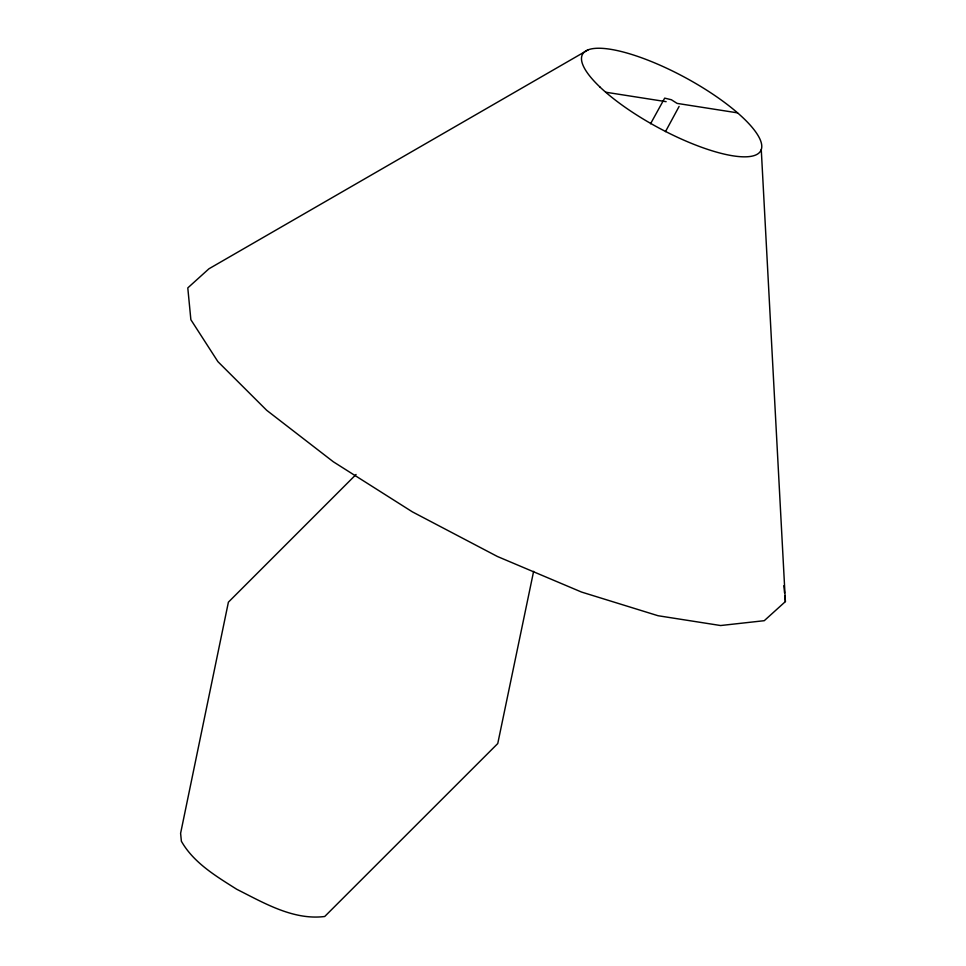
<?xml version="1.0" encoding="UTF-8"?>
<svg xmlns="http://www.w3.org/2000/svg" width="966" height="966" viewBox="0 0 966 966"><rect width="100%" height="100%" fill="white"/><g stroke="black" fill="none" stroke-linecap="round" stroke-linejoin="round"><path stroke-width="1.45" d="M533.618 571.341L497.756 743.554L324.721 916.493C293.278 920.453 263.863 902.884 236.742 889.275C216.191 876.247 193.743 863 181.379 841.241L180.606 833.296L228.399 602.168L356.056 474.487M650.553 123.769L664.68 98.134L671.358 99.739L677.118 103.398L737.589 112.865M665.489 131.618L679.098 106.453M761.268 149.585L785.394 601.589L764.263 620.691L720.636 625.533L658.051 615.728L581.58 592.073L497.405 556.488L412.361 511.847L333.318 461.772L266.701 410.309L217.905 361.646L190.87 319.71L187.79 287.904L208.922 268.802L588.318 49.749M605.658 92.205L666.129 101.672M783.861 585.686L784.561 592.919M784.839 595.805L785.394 601.589M600.115 87.181A101.333 28.437 28.4 0 0 754.929 155.321A101.333 28.437 28.4 0 0 659.826 65.108A101.333 28.437 28.4 0 0 600.115 87.181"/></g></svg>
